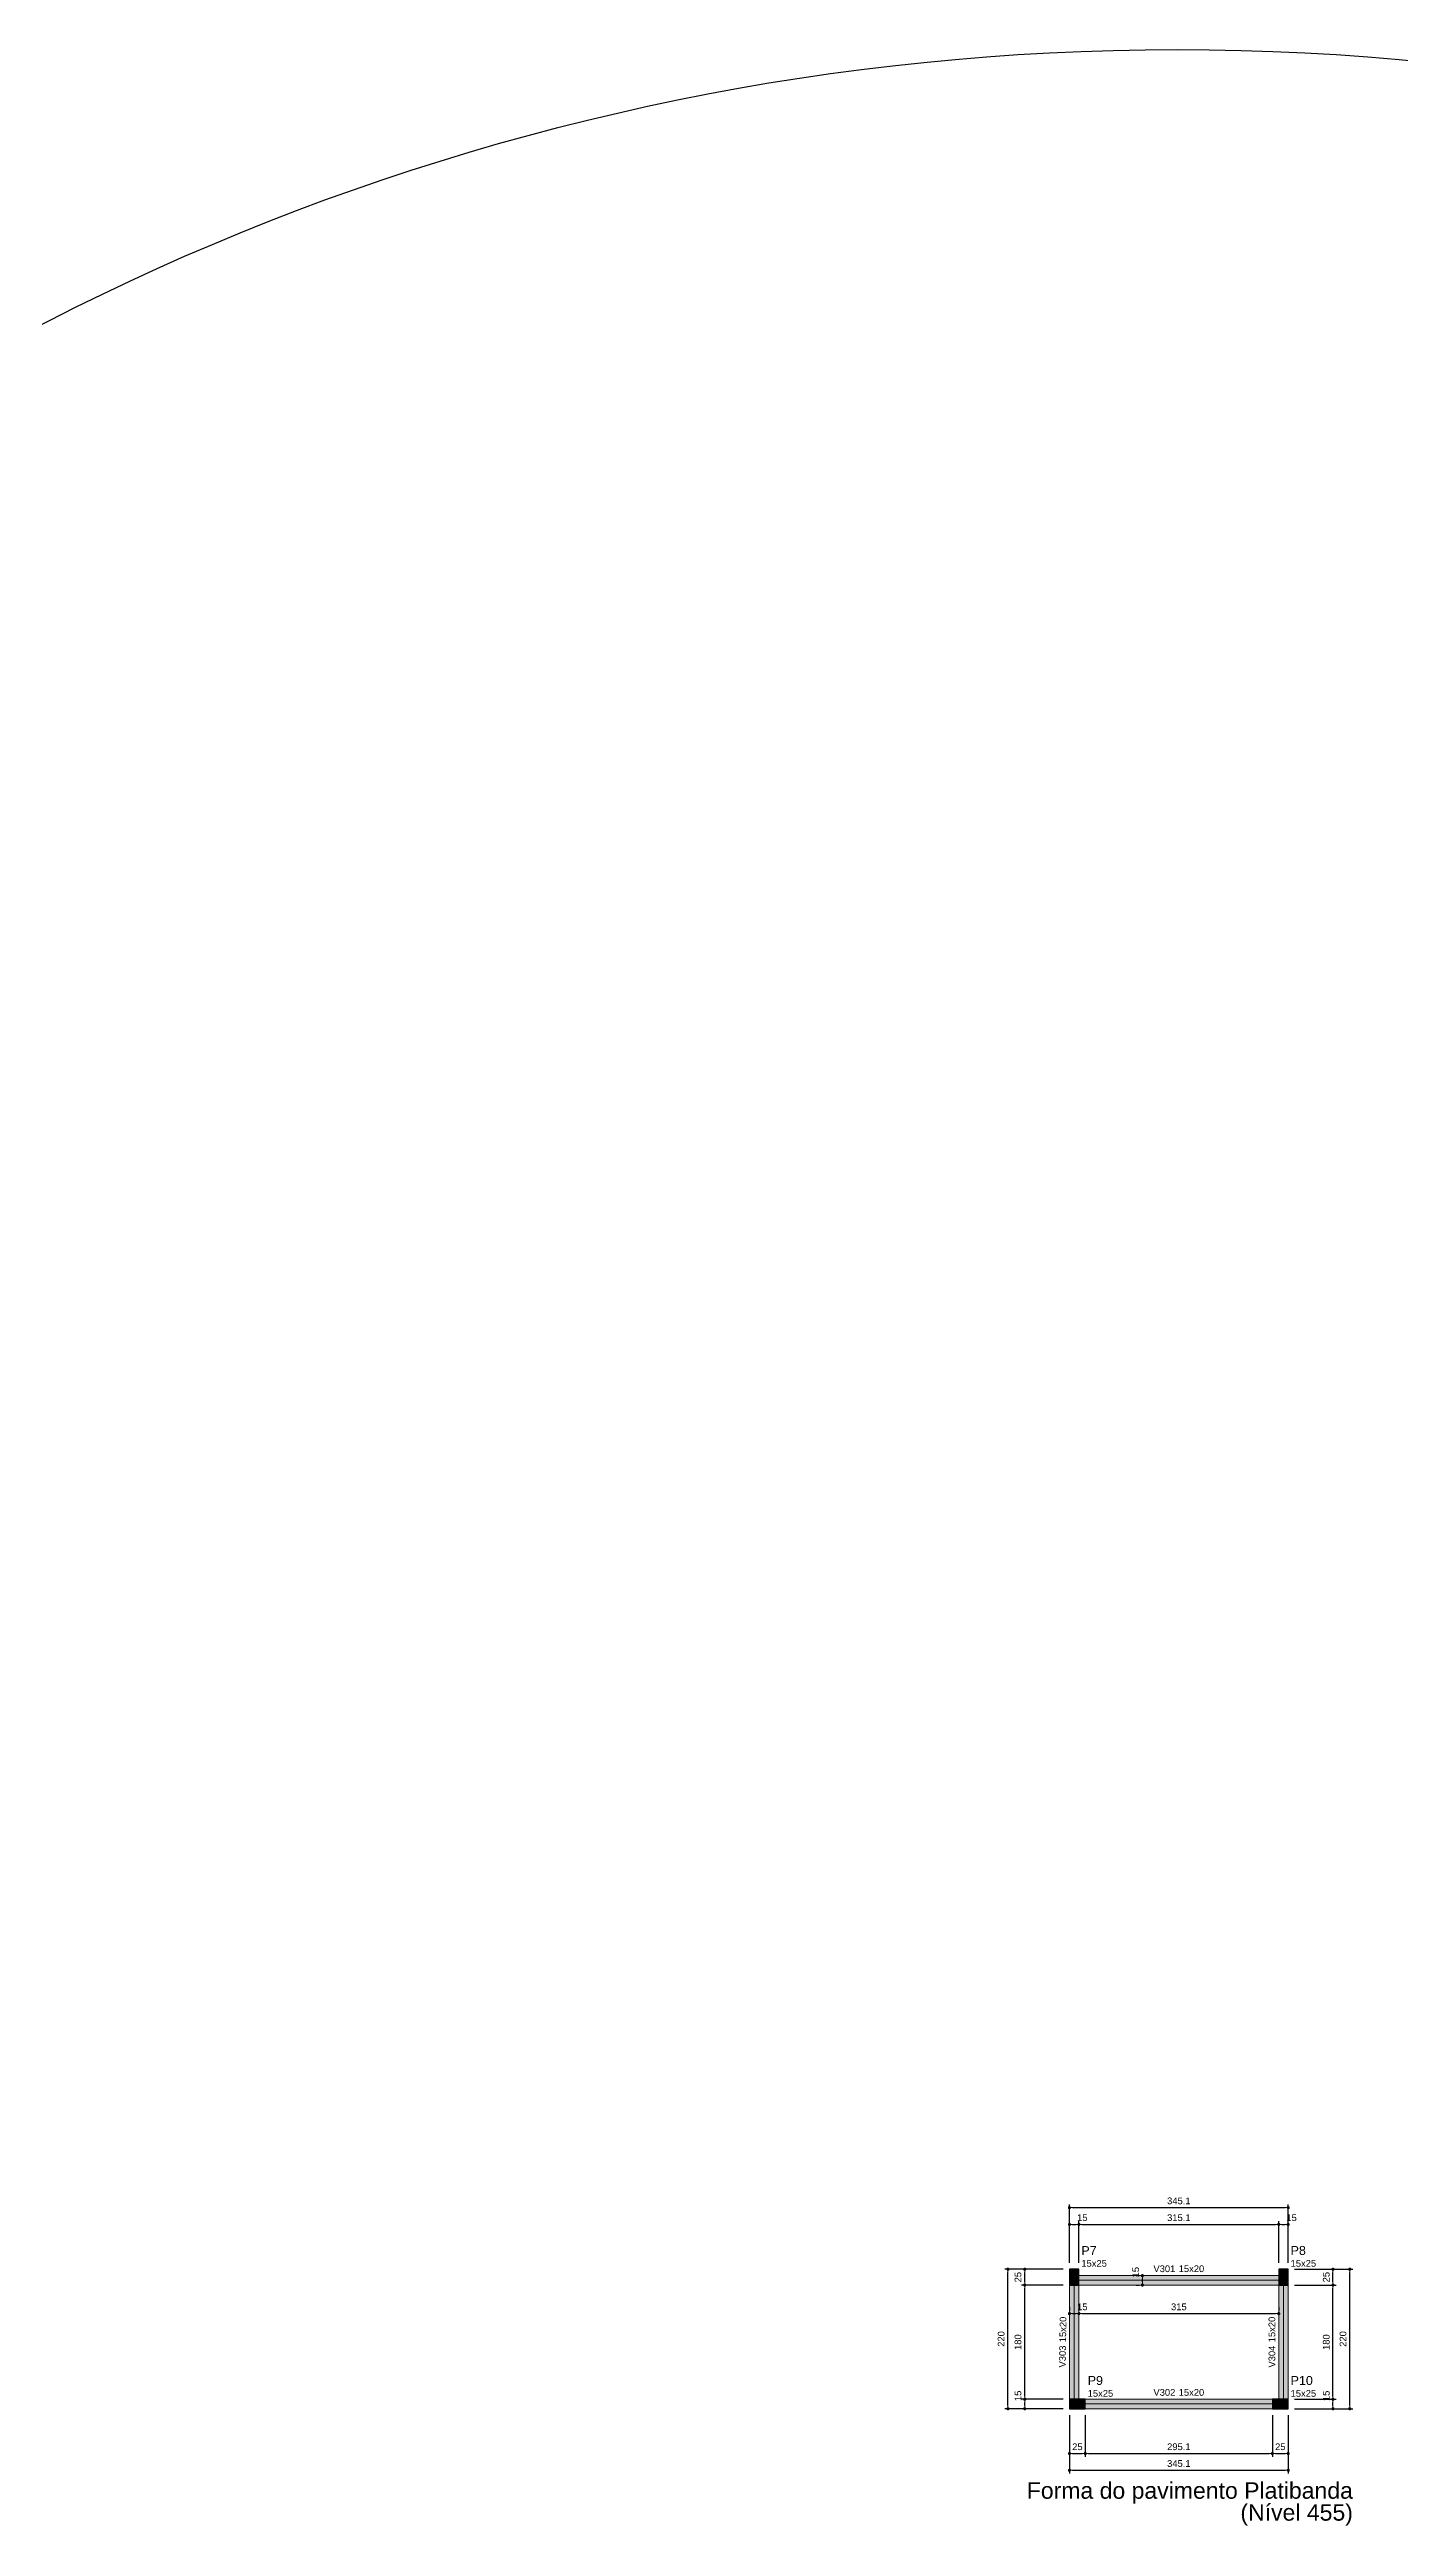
# Model space of a CAD drawing. Extents: x 5006 to 5323, y 875 to 3681.
# Drawn here: x 5177.4 to 5220, y 1383.2 to 1461.3 of the extents above; entities that cross this region are included whole.
import ezdxf

# ---------------------------------------------------------------- set-up
doc = ezdxf.new("R2010")
doc.units = 0
doc.header["$LTSCALE"] = 2
for name, color, linetype, lineweight in [('FO-Cotas', 5, 'Continuous', 5), ('FO-Eixos', 5, 'Continuous', 5), ('FO-Hachura pilar que morre', 106, 'Continuous', 5), ('FO-Hachura viga', 43, 'Continuous', 5), ('FO-Pilares', 4, 'Continuous', 30), ('FO-Textos das vigas', 7, 'Continuous', 5), ('FO-Textos dos pilares', 7, 'Continuous', 5), ('FO-Títulos', 1, 'Continuous', 20), ('FO-Vigas', 1, 'Continuous', 20)]:
    doc.layers.add(name, color=color, linetype=linetype, lineweight=lineweight)
doc.styles.add('ARIAL', font='arial.ttf')
doc.styles.get("Standard").update_dxf_attribs({"font": 'arial.ttf'})
doc.dimstyles.new('UM_50.000000', dxfattribs={"dimtxt": 0.18, "dimasz": 0.1, "dimexe": 0.1, "dimexo": 0.2, "dimgap": 0, "dimtad": 1, "dimtih": 1, "dimtoh": 1, "dimdec": 1, "dimlfac": 50, "dimzin": 0, "dimdsep": 46, "dimtxsty": 'Standard', "dimcen": 0.09, "dimdle": 0.1, "dimadec": 1, "dimazin": 2, "dimtfac": 1, "dimtdec": 4, "dimtofl": 0, "dimtmove": 0, "dimatfit": 3, "dimfxl": 1, "dimtolj": 1, "dimarcsym": 0})

# ---------------------------------------------------------------- blocks, each defined once
blk = doc.blocks.new('_DOT')
at = {"color": 0, "linetype": 'ByBlock'}
blk.add_line((-0.5, 0), (-1, 0), dxfattribs=at)
at = {"color": 0, "linetype": 'ByBlock', "const_width": 0.5}
blk.add_lwpolyline([(-0.25, 0, 1), (0.25, 0, 1)], format="xyb", close=True, dxfattribs=at)
blk = doc.blocks.new('*D879')
at = {"layer": 'Defpoints', "color": 0, "transparency": 16777216}
for p in [(5209.83, 1392.688), (5209.53, 1391.276), (5209.83, 1391.276)]:
    blk.add_point(p, dxfattribs=at)
at = {"layer": 'FO-Cotas', "color": 0, "lineweight": -2, "transparency": 16777216}
for p, q in [((5209.53, 1391.476), (5209.53, 1392.788)), ((5209.83, 1391.476), (5209.83, 1392.788)), ((5209.63, 1392.688), (5209.73, 1392.688))]:
    blk.add_line(p, q, dxfattribs=at)
at = {"layer": 'FO-Cotas', "color": 0, "lineweight": -2, "transparency": 16777216, "xscale": 0.1, "yscale": 0.1, "zscale": 0.1, "rotation": 180}
blk.add_blockref('_DOT', (5209.53, 1392.688), dxfattribs=at)
at = {"layer": 'FO-Cotas', "color": 0, "lineweight": -2, "transparency": 16777216, "xscale": 0.1, "yscale": 0.1, "zscale": 0.1}
blk.add_blockref('_DOT', (5209.83, 1392.688), dxfattribs=at)
at = {"layer": 'FO-Cotas', "transparency": 16777216, "insert": (5209.935, 1392.9), "char_height": 0.2118, "attachment_point": 5, "rotation": 0.00573, "style": 'ARIAL'}
blk.add_mtext('\\A1;15', dxfattribs=at)
blk = doc.blocks.new('*D880')
at = {"layer": 'Defpoints', "color": 0, "transparency": 16777216}
for p in [(5216.131, 1392.688), (5209.83, 1391.276), (5216.131, 1391.276)]:
    blk.add_point(p, dxfattribs=at)
at = {"layer": 'FO-Cotas', "color": 0, "lineweight": -2, "transparency": 16777216}
for p, q in [((5209.83, 1391.476), (5209.83, 1392.788)), ((5216.131, 1391.476), (5216.131, 1392.788)), ((5209.93, 1392.688), (5216.031, 1392.688))]:
    blk.add_line(p, q, dxfattribs=at)
at = {"layer": 'FO-Cotas', "color": 0, "lineweight": -2, "transparency": 16777216, "xscale": 0.1, "yscale": 0.1, "zscale": 0.1, "rotation": 180}
blk.add_blockref('_DOT', (5209.83, 1392.688), dxfattribs=at)
at = {"layer": 'FO-Cotas', "color": 0, "lineweight": -2, "transparency": 16777216, "xscale": 0.1, "yscale": 0.1, "zscale": 0.1}
blk.add_blockref('_DOT', (5216.131, 1392.688), dxfattribs=at)
at = {"layer": 'FO-Cotas', "transparency": 16777216, "insert": (5212.98, 1392.9), "char_height": 0.2118, "attachment_point": 5, "rotation": 0.00573, "style": 'ARIAL'}
blk.add_mtext('\\A1;315.1', dxfattribs=at)
blk = doc.blocks.new('*D881')
at = {"layer": 'Defpoints', "color": 0, "transparency": 16777216}
for p in [(5216.431, 1392.688), (5216.131, 1391.276), (5216.431, 1391.276)]:
    blk.add_point(p, dxfattribs=at)
at = {"layer": 'FO-Cotas', "color": 0, "lineweight": -2, "transparency": 16777216}
for p, q in [((5216.131, 1391.476), (5216.131, 1392.788)), ((5216.431, 1391.476), (5216.431, 1392.788)), ((5216.231, 1392.688), (5216.331, 1392.688))]:
    blk.add_line(p, q, dxfattribs=at)
at = {"layer": 'FO-Cotas', "color": 0, "lineweight": -2, "transparency": 16777216, "xscale": 0.1, "yscale": 0.1, "zscale": 0.1, "rotation": 180}
blk.add_blockref('_DOT', (5216.131, 1392.688), dxfattribs=at)
at = {"layer": 'FO-Cotas', "color": 0, "lineweight": -2, "transparency": 16777216, "xscale": 0.1, "yscale": 0.1, "zscale": 0.1}
blk.add_blockref('_DOT', (5216.431, 1392.688), dxfattribs=at)
at = {"layer": 'FO-Cotas', "transparency": 16777216, "insert": (5216.536, 1392.9), "char_height": 0.2118, "attachment_point": 5, "rotation": 0.00573, "style": 'ARIAL'}
blk.add_mtext('\\A1;15', dxfattribs=at)
blk = doc.blocks.new('*D882')
at = {"layer": 'Defpoints', "color": 0, "transparency": 16777216}
for p in [(5216.431, 1393.218), (5209.53, 1391.276), (5216.431, 1391.276)]:
    blk.add_point(p, dxfattribs=at)
at = {"layer": 'FO-Cotas', "color": 0, "lineweight": -2, "transparency": 16777216}
for p, q in [((5209.53, 1391.476), (5209.53, 1393.318)), ((5209.63, 1393.218), (5216.331, 1393.218)), ((5216.431, 1391.476), (5216.431, 1393.318))]:
    blk.add_line(p, q, dxfattribs=at)
at = {"layer": 'FO-Cotas', "color": 0, "lineweight": -2, "transparency": 16777216, "xscale": 0.1, "yscale": 0.1, "zscale": 0.1, "rotation": 180}
blk.add_blockref('_DOT', (5209.53, 1393.218), dxfattribs=at)
at = {"layer": 'FO-Cotas', "color": 0, "lineweight": -2, "transparency": 16777216, "xscale": 0.1, "yscale": 0.1, "zscale": 0.1}
blk.add_blockref('_DOT', (5216.431, 1393.218), dxfattribs=at)
at = {"layer": 'FO-Cotas', "transparency": 16777216, "insert": (5212.98, 1393.43), "char_height": 0.2118, "attachment_point": 5, "rotation": 0.00573, "style": 'ARIAL'}
blk.add_mtext('\\A1;345.1', dxfattribs=at)
blk = doc.blocks.new('*D883')
at = {"layer": 'Defpoints', "color": 0, "transparency": 16777216}
for p in [(5209.53, 1386.876), (5210.03, 1386.876), (5210.03, 1385.464)]:
    blk.add_point(p, dxfattribs=at)
at = {"layer": 'FO-Cotas', "color": 0, "lineweight": -2, "transparency": 16777216}
for p, q in [((5209.53, 1386.676), (5209.53, 1385.364)), ((5210.03, 1386.676), (5210.03, 1385.364)), ((5209.63, 1385.464), (5209.93, 1385.464))]:
    blk.add_line(p, q, dxfattribs=at)
at = {"layer": 'FO-Cotas', "color": 0, "lineweight": -2, "transparency": 16777216, "xscale": 0.1, "yscale": 0.1, "zscale": 0.1, "rotation": 180}
blk.add_blockref('_DOT', (5209.53, 1385.464), dxfattribs=at)
at = {"layer": 'FO-Cotas', "color": 0, "lineweight": -2, "transparency": 16777216, "xscale": 0.1, "yscale": 0.1, "zscale": 0.1}
blk.add_blockref('_DOT', (5210.03, 1385.464), dxfattribs=at)
at = {"layer": 'FO-Cotas', "transparency": 16777216, "insert": (5209.78, 1385.676), "char_height": 0.2118, "attachment_point": 5, "rotation": 0.00573, "style": 'ARIAL'}
blk.add_mtext('\\A1;25', dxfattribs=at)
blk = doc.blocks.new('*D884')
at = {"layer": 'Defpoints', "color": 0, "transparency": 16777216}
for p in [(5210.03, 1386.876), (5215.931, 1386.876), (5215.931, 1385.464)]:
    blk.add_point(p, dxfattribs=at)
at = {"layer": 'FO-Cotas', "color": 0, "lineweight": -2, "transparency": 16777216}
for p, q in [((5210.03, 1386.676), (5210.03, 1385.364)), ((5215.931, 1386.676), (5215.931, 1385.364)), ((5210.13, 1385.464), (5215.831, 1385.464))]:
    blk.add_line(p, q, dxfattribs=at)
at = {"layer": 'FO-Cotas', "color": 0, "lineweight": -2, "transparency": 16777216, "xscale": 0.1, "yscale": 0.1, "zscale": 0.1, "rotation": 180}
blk.add_blockref('_DOT', (5210.03, 1385.464), dxfattribs=at)
at = {"layer": 'FO-Cotas', "color": 0, "lineweight": -2, "transparency": 16777216, "xscale": 0.1, "yscale": 0.1, "zscale": 0.1}
blk.add_blockref('_DOT', (5215.931, 1385.464), dxfattribs=at)
at = {"layer": 'FO-Cotas', "transparency": 16777216, "insert": (5212.98, 1385.676), "char_height": 0.2118, "attachment_point": 5, "rotation": 0.00573, "style": 'ARIAL'}
blk.add_mtext('\\A1;295.1', dxfattribs=at)
blk = doc.blocks.new('*D885')
at = {"layer": 'Defpoints', "color": 0, "transparency": 16777216}
for p in [(5215.931, 1386.876), (5216.431, 1386.876), (5216.431, 1385.464)]:
    blk.add_point(p, dxfattribs=at)
at = {"layer": 'FO-Cotas', "color": 0, "lineweight": -2, "transparency": 16777216}
for p, q in [((5215.931, 1386.676), (5215.931, 1385.364)), ((5216.431, 1386.676), (5216.431, 1385.364)), ((5216.031, 1385.464), (5216.331, 1385.464))]:
    blk.add_line(p, q, dxfattribs=at)
at = {"layer": 'FO-Cotas', "color": 0, "lineweight": -2, "transparency": 16777216, "xscale": 0.1, "yscale": 0.1, "zscale": 0.1, "rotation": 180}
blk.add_blockref('_DOT', (5215.931, 1385.464), dxfattribs=at)
at = {"layer": 'FO-Cotas', "color": 0, "lineweight": -2, "transparency": 16777216, "xscale": 0.1, "yscale": 0.1, "zscale": 0.1}
blk.add_blockref('_DOT', (5216.431, 1385.464), dxfattribs=at)
at = {"layer": 'FO-Cotas', "transparency": 16777216, "insert": (5216.181, 1385.676), "char_height": 0.2118, "attachment_point": 5, "rotation": 0.00573, "style": 'ARIAL'}
blk.add_mtext('\\A1;25', dxfattribs=at)
blk = doc.blocks.new('*D886')
at = {"layer": 'Defpoints', "color": 0, "transparency": 16777216}
for p in [(5209.53, 1386.876), (5216.431, 1386.876), (5216.431, 1384.935)]:
    blk.add_point(p, dxfattribs=at)
at = {"layer": 'FO-Cotas', "color": 0, "lineweight": -2, "transparency": 16777216}
for p, q in [((5209.53, 1386.676), (5209.53, 1384.835)), ((5216.431, 1386.676), (5216.431, 1384.835)), ((5209.63, 1384.935), (5216.331, 1384.935))]:
    blk.add_line(p, q, dxfattribs=at)
at = {"layer": 'FO-Cotas', "color": 0, "lineweight": -2, "transparency": 16777216, "xscale": 0.1, "yscale": 0.1, "zscale": 0.1, "rotation": 180}
blk.add_blockref('_DOT', (5209.53, 1384.935), dxfattribs=at)
at = {"layer": 'FO-Cotas', "color": 0, "lineweight": -2, "transparency": 16777216, "xscale": 0.1, "yscale": 0.1, "zscale": 0.1}
blk.add_blockref('_DOT', (5216.431, 1384.935), dxfattribs=at)
at = {"layer": 'FO-Cotas', "transparency": 16777216, "insert": (5212.98, 1385.147), "char_height": 0.2118, "attachment_point": 5, "rotation": 0.00573, "style": 'ARIAL'}
blk.add_mtext('\\A1;345.1', dxfattribs=at)
blk = doc.blocks.new('*D887')
at = {"layer": 'Defpoints', "color": 0, "transparency": 16777216}
for p in [(5208.118, 1387.176), (5209.53, 1387.176), (5209.53, 1386.876)]:
    blk.add_point(p, dxfattribs=at)
at = {"layer": 'FO-Cotas', "color": 0, "lineweight": -2, "transparency": 16777216}
for p, q in [((5209.33, 1387.176), (5208.018, 1387.176)), ((5209.33, 1386.876), (5208.018, 1386.876)), ((5208.118, 1386.976), (5208.118, 1387.076))]:
    blk.add_line(p, q, dxfattribs=at)
at = {"layer": 'FO-Cotas', "color": 0, "lineweight": -2, "transparency": 16777216, "xscale": 0.1, "yscale": 0.1, "zscale": 0.1}
for p, rotation in [((5208.118, 1387.176), 90), ((5208.118, 1386.876), 270)]:
    blk.add_blockref('_DOT', p, dxfattribs=dict(at, rotation=rotation))
at = {"layer": 'FO-Cotas', "transparency": 16777216, "insert": (5207.906, 1387.282), "char_height": 0.2118, "attachment_point": 5, "rotation": 90, "style": 'ARIAL'}
blk.add_mtext('\\A1;15', dxfattribs=at)
blk = doc.blocks.new('*D888')
at = {"layer": 'Defpoints', "color": 0, "transparency": 16777216}
for p in [(5208.118, 1390.776), (5209.53, 1390.776), (5209.53, 1387.176)]:
    blk.add_point(p, dxfattribs=at)
at = {"layer": 'FO-Cotas', "color": 0, "lineweight": -2, "transparency": 16777216}
for p, q in [((5209.33, 1390.776), (5208.018, 1390.776)), ((5208.118, 1387.276), (5208.118, 1390.676)), ((5209.33, 1387.176), (5208.018, 1387.176))]:
    blk.add_line(p, q, dxfattribs=at)
at = {"layer": 'FO-Cotas', "color": 0, "lineweight": -2, "transparency": 16777216, "xscale": 0.1, "yscale": 0.1, "zscale": 0.1}
for p, rotation in [((5208.118, 1390.776), 90), ((5208.118, 1387.176), 270)]:
    blk.add_blockref('_DOT', p, dxfattribs=dict(at, rotation=rotation))
at = {"layer": 'FO-Cotas', "transparency": 16777216, "insert": (5207.906, 1388.976), "char_height": 0.2118, "attachment_point": 5, "rotation": 90, "style": 'ARIAL'}
blk.add_mtext('\\A1;180', dxfattribs=at)
blk = doc.blocks.new('*D889')
at = {"layer": 'Defpoints', "color": 0, "transparency": 16777216}
for p in [(5208.118, 1391.276), (5209.53, 1391.276), (5209.53, 1390.776)]:
    blk.add_point(p, dxfattribs=at)
at = {"layer": 'FO-Cotas', "color": 0, "lineweight": -2, "transparency": 16777216}
for p, q in [((5209.33, 1391.276), (5208.018, 1391.276)), ((5208.118, 1390.876), (5208.118, 1391.176)), ((5209.33, 1390.776), (5208.018, 1390.776))]:
    blk.add_line(p, q, dxfattribs=at)
at = {"layer": 'FO-Cotas', "color": 0, "lineweight": -2, "transparency": 16777216, "xscale": 0.1, "yscale": 0.1, "zscale": 0.1}
for p, rotation in [((5208.118, 1391.276), 90), ((5208.118, 1390.776), 270)]:
    blk.add_blockref('_DOT', p, dxfattribs=dict(at, rotation=rotation))
at = {"layer": 'FO-Cotas', "transparency": 16777216, "insert": (5207.906, 1391.026), "char_height": 0.2118, "attachment_point": 5, "rotation": 90, "style": 'ARIAL'}
blk.add_mtext('\\A1;25', dxfattribs=at)
blk = doc.blocks.new('*D890')
at = {"layer": 'Defpoints', "color": 0, "transparency": 16777216}
for p in [(5207.588, 1391.276), (5209.53, 1391.276), (5209.53, 1386.876)]:
    blk.add_point(p, dxfattribs=at)
at = {"layer": 'FO-Cotas', "color": 0, "lineweight": -2, "transparency": 16777216}
for p, q in [((5209.33, 1391.276), (5207.488, 1391.276)), ((5207.588, 1386.976), (5207.588, 1391.176)), ((5209.33, 1386.876), (5207.488, 1386.876))]:
    blk.add_line(p, q, dxfattribs=at)
at = {"layer": 'FO-Cotas', "color": 0, "lineweight": -2, "transparency": 16777216, "xscale": 0.1, "yscale": 0.1, "zscale": 0.1}
for p, rotation in [((5207.588, 1391.276), 90), ((5207.588, 1386.876), 270)]:
    blk.add_blockref('_DOT', p, dxfattribs=dict(at, rotation=rotation))
at = {"layer": 'FO-Cotas', "transparency": 16777216, "insert": (5207.376, 1389.076), "char_height": 0.2118, "attachment_point": 5, "rotation": 90, "style": 'ARIAL'}
blk.add_mtext('\\A1;220', dxfattribs=at)
blk = doc.blocks.new('*D891')
at = {"layer": 'Defpoints', "color": 0, "transparency": 16777216}
for p in [(5216.431, 1387.176), (5216.431, 1386.876), (5217.843, 1387.176)]:
    blk.add_point(p, dxfattribs=at)
at = {"layer": 'FO-Cotas', "color": 0, "lineweight": -2, "transparency": 16777216}
for p, q in [((5216.631, 1387.176), (5217.943, 1387.176)), ((5216.631, 1386.876), (5217.943, 1386.876)), ((5217.843, 1386.976), (5217.843, 1387.076))]:
    blk.add_line(p, q, dxfattribs=at)
at = {"layer": 'FO-Cotas', "color": 0, "lineweight": -2, "transparency": 16777216, "xscale": 0.1, "yscale": 0.1, "zscale": 0.1}
for p, rotation in [((5217.843, 1387.176), 90), ((5217.843, 1386.876), 270)]:
    blk.add_blockref('_DOT', p, dxfattribs=dict(at, rotation=rotation))
at = {"layer": 'FO-Cotas', "transparency": 16777216, "insert": (5217.631, 1387.282), "char_height": 0.2118, "attachment_point": 5, "rotation": 90, "style": 'ARIAL'}
blk.add_mtext('\\A1;15', dxfattribs=at)
blk = doc.blocks.new('*D892')
at = {"layer": 'Defpoints', "color": 0, "transparency": 16777216}
for p in [(5216.431, 1390.776), (5217.843, 1390.776), (5216.431, 1387.176)]:
    blk.add_point(p, dxfattribs=at)
at = {"layer": 'FO-Cotas', "color": 0, "lineweight": -2, "transparency": 16777216}
for p, q in [((5216.631, 1390.776), (5217.943, 1390.776)), ((5217.843, 1387.276), (5217.843, 1390.676)), ((5216.631, 1387.176), (5217.943, 1387.176))]:
    blk.add_line(p, q, dxfattribs=at)
at = {"layer": 'FO-Cotas', "color": 0, "lineweight": -2, "transparency": 16777216, "xscale": 0.1, "yscale": 0.1, "zscale": 0.1}
for p, rotation in [((5217.843, 1390.776), 90), ((5217.843, 1387.176), 270)]:
    blk.add_blockref('_DOT', p, dxfattribs=dict(at, rotation=rotation))
at = {"layer": 'FO-Cotas', "transparency": 16777216, "insert": (5217.631, 1388.976), "char_height": 0.2118, "attachment_point": 5, "rotation": 90, "style": 'ARIAL'}
blk.add_mtext('\\A1;180', dxfattribs=at)
blk = doc.blocks.new('*D893')
at = {"layer": 'Defpoints', "color": 0, "transparency": 16777216}
for p in [(5216.431, 1391.276), (5217.843, 1391.276), (5216.431, 1390.776)]:
    blk.add_point(p, dxfattribs=at)
at = {"layer": 'FO-Cotas', "color": 0, "lineweight": -2, "transparency": 16777216}
for p, q in [((5216.631, 1391.276), (5217.943, 1391.276)), ((5217.843, 1390.876), (5217.843, 1391.176)), ((5216.631, 1390.776), (5217.943, 1390.776))]:
    blk.add_line(p, q, dxfattribs=at)
at = {"layer": 'FO-Cotas', "color": 0, "lineweight": -2, "transparency": 16777216, "xscale": 0.1, "yscale": 0.1, "zscale": 0.1}
for p, rotation in [((5217.843, 1391.276), 90), ((5217.843, 1390.776), 270)]:
    blk.add_blockref('_DOT', p, dxfattribs=dict(at, rotation=rotation))
at = {"layer": 'FO-Cotas', "transparency": 16777216, "insert": (5217.631, 1391.026), "char_height": 0.2118, "attachment_point": 5, "rotation": 90, "style": 'ARIAL'}
blk.add_mtext('\\A1;25', dxfattribs=at)
blk = doc.blocks.new('*D894')
at = {"layer": 'Defpoints', "color": 0, "transparency": 16777216}
for p in [(5216.431, 1391.276), (5218.372, 1391.276), (5216.431, 1386.876)]:
    blk.add_point(p, dxfattribs=at)
at = {"layer": 'FO-Cotas', "color": 0, "lineweight": -2, "transparency": 16777216}
for p, q in [((5216.631, 1391.276), (5218.472, 1391.276)), ((5218.372, 1386.976), (5218.372, 1391.176)), ((5216.631, 1386.876), (5218.472, 1386.876))]:
    blk.add_line(p, q, dxfattribs=at)
at = {"layer": 'FO-Cotas', "color": 0, "lineweight": -2, "transparency": 16777216, "xscale": 0.1, "yscale": 0.1, "zscale": 0.1}
for p, rotation in [((5218.372, 1391.276), 90), ((5218.372, 1386.876), 270)]:
    blk.add_blockref('_DOT', p, dxfattribs=dict(at, rotation=rotation))
at = {"layer": 'FO-Cotas', "transparency": 16777216, "insert": (5218.16, 1389.076), "char_height": 0.2118, "attachment_point": 5, "rotation": 90, "style": 'ARIAL'}
blk.add_mtext('\\A1;220', dxfattribs=at)
blk = doc.blocks.new('*D895')
at = {"layer": 'Defpoints', "color": 0, "transparency": 16777216}
for p in [(5209.53, 1389.876), (5209.83, 1389.876), (5209.83, 1389.876)]:
    blk.add_point(p, dxfattribs=at)
at = {"layer": 'FO-Cotas', "color": 0, "lineweight": -2, "transparency": 16777216}
for p, q in [((5209.53, 1390.076), (5209.53, 1389.976)), ((5209.63, 1389.876), (5209.73, 1389.876)), ((5209.83, 1390.076), (5209.83, 1389.976))]:
    blk.add_line(p, q, dxfattribs=at)
at = {"layer": 'FO-Cotas', "color": 0, "lineweight": -2, "transparency": 16777216, "xscale": 0.1, "yscale": 0.1, "zscale": 0.1, "rotation": 180}
blk.add_blockref('_DOT', (5209.53, 1389.876), dxfattribs=at)
at = {"layer": 'FO-Cotas', "color": 0, "lineweight": -2, "transparency": 16777216, "xscale": 0.1, "yscale": 0.1, "zscale": 0.1}
blk.add_blockref('_DOT', (5209.83, 1389.876), dxfattribs=at)
at = {"layer": 'FO-Cotas', "transparency": 16777216, "insert": (5209.936, 1390.088), "char_height": 0.2118, "attachment_point": 5, "rotation": 0.00573, "style": 'ARIAL'}
blk.add_mtext('\\A1;15', dxfattribs=at)
blk = doc.blocks.new('*D896')
at = {"layer": 'Defpoints', "color": 0, "transparency": 16777216}
for p in [(5209.83, 1389.876), (5216.131, 1389.876), (5216.131, 1389.876)]:
    blk.add_point(p, dxfattribs=at)
at = {"layer": 'FO-Cotas', "color": 0, "lineweight": -2, "transparency": 16777216}
for p, q in [((5209.83, 1390.076), (5209.83, 1389.976)), ((5209.93, 1389.876), (5216.031, 1389.876)), ((5216.131, 1390.076), (5216.131, 1389.976))]:
    blk.add_line(p, q, dxfattribs=at)
at = {"layer": 'FO-Cotas', "color": 0, "lineweight": -2, "transparency": 16777216, "xscale": 0.1, "yscale": 0.1, "zscale": 0.1, "rotation": 180}
blk.add_blockref('_DOT', (5209.83, 1389.876), dxfattribs=at)
at = {"layer": 'FO-Cotas', "color": 0, "lineweight": -2, "transparency": 16777216, "xscale": 0.1, "yscale": 0.1, "zscale": 0.1}
blk.add_blockref('_DOT', (5216.131, 1389.876), dxfattribs=at)
at = {"layer": 'FO-Cotas', "transparency": 16777216, "insert": (5212.98, 1390.088), "char_height": 0.2118, "attachment_point": 5, "rotation": 0.00573, "style": 'ARIAL'}
blk.add_mtext('\\A1;315', dxfattribs=at)
blk = doc.blocks.new('*D897')
at = {"layer": 'Defpoints', "color": 0, "transparency": 16777216}
for p in [(5211.83, 1391.076), (5211.83, 1391.076), (5211.83, 1390.776)]:
    blk.add_point(p, dxfattribs=at)
at = {"layer": 'FO-Cotas', "color": 0, "lineweight": -2, "transparency": 16777216}
for p, q in [((5211.63, 1391.076), (5211.73, 1391.076)), ((5211.63, 1390.776), (5211.73, 1390.776)), ((5211.83, 1390.876), (5211.83, 1390.976))]:
    blk.add_line(p, q, dxfattribs=at)
at = {"layer": 'FO-Cotas', "color": 0, "lineweight": -2, "transparency": 16777216, "xscale": 0.1, "yscale": 0.1, "zscale": 0.1}
for p, rotation in [((5211.83, 1391.076), 90), ((5211.83, 1390.776), 270)]:
    blk.add_blockref('_DOT', p, dxfattribs=dict(at, rotation=rotation))
at = {"layer": 'FO-Cotas', "transparency": 16777216, "insert": (5211.618, 1391.182), "char_height": 0.2118, "attachment_point": 5, "rotation": 90, "style": 'ARIAL'}
blk.add_mtext('\\A1;15', dxfattribs=at)

msp = doc.modelspace()

# ---------------------------------------------------------------- hatches: boundary and pattern name
at = {"layer": 'FO-Hachura pilar que morre', "linetype": 'Continuous'}
for points in [[(5209.8295, 1391.2762), (5209.6795, 1391.2762), (5209.5295, 1391.2762), (5209.5295, 1391.0262), (5209.5295, 1390.7762), (5209.6795, 1390.7762), (5209.8295, 1390.7762), (5209.8295, 1391.0262)], [(5216.4305, 1391.2762), (5216.2805, 1391.2762), (5216.1305, 1391.2762), (5216.1305, 1391.0262), (5216.1305, 1390.7762), (5216.2805, 1390.7762), (5216.4305, 1390.7762), (5216.4305, 1391.0262)], [(5209.5295, 1387.1762), (5209.5295, 1387.0262), (5209.5295, 1386.8762), (5209.7795, 1386.8762), (5210.0295, 1386.8762), (5210.0295, 1387.0262), (5210.0295, 1387.1762), (5209.7795, 1387.1762)], [(5215.9305, 1387.1762), (5215.9305, 1387.0262), (5215.9305, 1386.8762), (5216.1805, 1386.8762), (5216.4305, 1386.8762), (5216.4305, 1387.0262), (5216.4305, 1387.1762), (5216.1805, 1387.1762)]]:
    msp.add_hatch(color=256, dxfattribs=at).paths.add_polyline_path(points)
at = {"layer": 'FO-Hachura viga', "linetype": 'Continuous'}
for points in [[(5209.8303, 1390.776), (5209.8303, 1390.776), (5209.5303, 1390.7762), (5209.5301, 1387.1762), (5209.8301, 1387.1762), (5209.8303, 1390.776)], [(5216.1303, 1391.0762), (5216.1303, 1391.0762), (5209.8295, 1391.0762), (5209.8295, 1390.7762), (5216.1303, 1390.7762), (5216.1303, 1391.0762)], [(5216.4303, 1390.7762), (5216.4303, 1390.7762), (5216.1303, 1390.7762), (5216.1303, 1387.1762), (5216.4303, 1387.1762), (5216.4303, 1390.7762)], [(5215.9303, 1387.1762), (5215.9303, 1387.1762), (5210.0295, 1387.1762), (5210.0295, 1386.8762), (5215.9303, 1386.8762), (5215.9303, 1387.1762)]]:
    msp.add_hatch(color=256, dxfattribs=at).paths.add_polyline_path(points)

# ---------------------------------------------------------------- linework, layer by layer
msp.add_circle((5212.9262, 1383.0868), 78.188)
at = {"layer": 'FO-Eixos'}
for p, q in [((5209.6795, 1387.1762), (5209.6805, 1390.7762)), ((5209.8295, 1390.9262), (5216.1305, 1390.9262)), ((5216.2805, 1387.1762), (5216.2805, 1390.7762)), ((5210.0295, 1387.0262), (5215.9305, 1387.0262))]:
    msp.add_line(p, q, dxfattribs=at)
at = {"layer": 'FO-Pilares'}
for points in [[(5209.8295, 1391.2762), (5209.6795, 1391.2762), (5209.5295, 1391.2762), (5209.5295, 1391.0262), (5209.5295, 1390.7762), (5209.6795, 1390.7762), (5209.8295, 1390.7762), (5209.8295, 1391.0262), (5209.8295, 1391.2762)], [(5216.4305, 1391.2762), (5216.2805, 1391.2762), (5216.1305, 1391.2762), (5216.1305, 1391.0262), (5216.1305, 1390.7762), (5216.2805, 1390.7762), (5216.4305, 1390.7762), (5216.4305, 1391.0262), (5216.4305, 1391.2762)], [(5209.5295, 1387.1762), (5209.5295, 1387.0262), (5209.5295, 1386.8762), (5209.7795, 1386.8762), (5210.0295, 1386.8762), (5210.0295, 1387.0262), (5210.0295, 1387.1762), (5209.7795, 1387.1762), (5209.5295, 1387.1762)], [(5215.9305, 1387.1762), (5215.9305, 1387.0262), (5215.9305, 1386.8762), (5216.1805, 1386.8762), (5216.4305, 1386.8762), (5216.4305, 1387.0262), (5216.4305, 1387.1762), (5216.1805, 1387.1762), (5215.9305, 1387.1762)]]:
    msp.add_lwpolyline(points, close=True, dxfattribs=at)
at = {"layer": 'FO-Vigas'}
for p, q in [((5209.53, 1387.1762), (5209.5303, 1390.7762)), ((5209.8295, 1391.0762), (5216.1305, 1391.0762)), ((5209.8295, 1390.7762), (5216.1305, 1390.7762)), ((5209.83, 1387.1762), (5209.8303, 1390.7762)), ((5216.1305, 1387.1762), (5216.1305, 1390.7762)), ((5216.4305, 1387.1762), (5216.4305, 1390.7762)), ((5210.0295, 1387.1762), (5215.9305, 1387.1762)), ((5210.0295, 1386.8762), (5215.9305, 1386.8762))]:
    msp.add_line(p, q, dxfattribs=at)

# ---------------------------------------------------------------- texts
at = {"layer": 'FO-Textos das vigas', "char_height": 0.2118, "line_spacing_factor": 0.798, "style": 'ARIAL'}
for s, insert, width, attachment_point in [('V301', (5212.8693, 1391.1821), 1.384313, 9), ('15x20', (5212.9752, 1391.1821), 1.609734, 7), ('V302', (5212.8693, 1387.2821), 1.384313, 9), ('15x20', (5212.9752, 1387.2821), 1.609734, 7)]:
    msp.add_mtext(s, dxfattribs=dict(at, insert=insert, width=width, attachment_point=attachment_point))
for s, insert, width, attachment_point, rotation in [('15x20', (5209.4242, 1388.9715), 1.609734, 7, 89), ('15x20', (5216.0246, 1388.9715), 1.609734, 7, 90), ('V303', (5209.4242, 1388.8656), 1.384313, 9, 89), ('V304', (5216.0246, 1388.8656), 1.384313, 9, 90)]:
    msp.add_mtext(s, dxfattribs=dict(at, insert=insert, width=width, attachment_point=attachment_point, rotation=rotation))
at = {"layer": 'FO-Textos dos pilares', "attachment_point": 7, "line_spacing_factor": 0.798, "style": 'ARIAL'}
for s, insert, char_height, width in [('P7', (5209.9045, 1391.7219), 0.2824, 0.972684), ('P8', (5216.5055, 1391.7219), 0.2824, 0.972684), ('15x25', (5209.9045, 1391.3512), 0.2118, 1.609734), ('15x25', (5216.5055, 1391.3512), 0.2118, 1.609734), ('15x25', (5210.1045, 1387.2512), 0.2118, 1.609734), ('P9', (5210.1045, 1387.6219), 0.2824, 0.972684), ('15x25', (5216.5055, 1387.2512), 0.2118, 1.609734), ('P10', (5216.5055, 1387.6219), 0.2824, 1.414461)]:
    msp.add_mtext(s, dxfattribs=dict(at, insert=insert, char_height=char_height, width=width))
at = {"layer": 'FO-Títulos', "insert": (5218.4715, 1383.1902), "char_height": 0.519611, "width": 12.267855, "attachment_point": 9, "line_spacing_factor": 0.798, "style": 'ARIAL'}
msp.add_mtext('Forma do pavimento Platibanda (Nível 455)', dxfattribs=at)

# ---------------------------------------------------------------- dimensions: what is measured, and where the dimension line sits
at = {"layer": 'FO-Cotas'}
for base, p1, p2, picture, middle, turn in [((5216.4305073503, 1393.2177460616), (5209.5295073503, 1391.2762460763), (5216.4305073503, 1391.2762460763), '*D882', (5212.9800073503, 1393.4295460557), 0.005729578), ((5209.8295, 1392.6882), (5209.5295, 1391.2762), (5209.8295, 1391.2762), '*D879', (5209.9354, 1392.9), 0.00573), ((5216.1305073503, 1392.6882460763), (5209.8295073503, 1391.2762460763), (5216.1305073503, 1391.2762460763), '*D880', (5212.9800073503, 1392.9000460704), 0.005729578), ((5216.4305, 1392.6882), (5216.1305, 1391.2762), (5216.4305, 1391.2762), '*D881', (5216.5364, 1392.9), 0.00573), ((5209.8302, 1389.8762), (5209.5302, 1389.8762), (5209.8302, 1389.8762), '*D895', (5209.9361, 1390.088), 0.00573), ((5216.1305, 1389.8762), (5209.8302, 1389.8762), (5216.1305, 1389.8762), '*D896', (5212.9804, 1390.088), 0.00573), ((5210.0295, 1385.4642), (5209.5295, 1386.8762), (5210.0295, 1386.8762), '*D883', (5209.7795, 1385.676), 0.00573), ((5216.4305073503, 1384.9347460911), (5209.5295073503, 1386.8762460763), (5216.4305073503, 1386.8762460763), '*D886', (5212.9800073503, 1385.1465460852), 0.005729578), ((5215.9305073503, 1385.4642460763), (5210.0295073503, 1386.8762460763), (5215.9305073503, 1386.8762460763), '*D884', (5212.9800073503, 1385.6760460704), 0.005729578), ((5216.4305, 1385.4642), (5215.9305, 1386.8762), (5216.4305, 1386.8762), '*D885', (5216.1805, 1385.676), 0.00573)]:
    dim = msp.add_linear_dim(base=base, p1=p1, p2=p2, dimstyle='UM_50.000000', override={"dimtxt": 0.2118, "dimasz": 0.1, "dimexe": 0.1, "dimexo": 0.2, "dimtad": 1, "dimtih": 0, "dimtoh": 0, "dimdec": 1, "dimlfac": 50, "dimzin": 8, "dimtxsty": 'ARIAL', "dimblk": 'DOT', "dimblk1": 'DOT', "dimblk2": 'DOT', "dimsah": 1, "dimdle": 0.1, "dimse1": 0, "dimse2": 0, "dimclrt": 256, "dimadec": 1, "dimazin": 3, "dimtmove": 2, "dimldrblk": 'DOT'}, dxfattribs=at)
    dim.commit()
    dim.dimension.update_dxf_attribs({"geometry": picture, "text_midpoint": middle, "dimtype": 160, "text_rotation": turn})
for base, p1, p2, picture, middle in [((5207.588, 1391.2762), (5209.5295, 1386.8762), (5209.5295, 1391.2762), '*D890', (5207.3762, 1389.0762)), ((5208.1175, 1391.2762), (5209.5295, 1390.7762), (5209.5295, 1391.2762), '*D889', (5207.9057, 1391.0262)), ((5211.8295, 1391.0762), (5211.8295, 1390.7762), (5211.8295, 1391.0762), '*D897', (5211.6177, 1391.1821)), ((5217.8425, 1391.2762), (5216.4305, 1390.7762), (5216.4305, 1391.2762), '*D893', (5217.6307, 1391.0262)), ((5218.372, 1391.2762), (5216.4305, 1386.8762), (5216.4305, 1391.2762), '*D894', (5218.1602, 1389.0762)), ((5208.1175, 1390.7762), (5209.5295, 1387.1762), (5209.5295, 1390.7762), '*D888', (5207.9057, 1388.9762)), ((5217.8425, 1390.7762), (5216.4305, 1387.1762), (5216.4305, 1390.7762), '*D892', (5217.6307, 1388.9762)), ((5208.1175, 1387.1762), (5209.5295, 1386.8762), (5209.5295, 1387.1762), '*D887', (5207.9057, 1387.2821)), ((5217.8425, 1387.1762), (5216.4305, 1386.8762), (5216.4305, 1387.1762), '*D891', (5217.6307, 1387.2821))]:
    dim = msp.add_linear_dim(base=base, p1=p1, p2=p2, angle=90, dimstyle='UM_50.000000', override={"dimtxt": 0.2118, "dimasz": 0.1, "dimexe": 0.1, "dimexo": 0.2, "dimtad": 1, "dimtih": 0, "dimtoh": 0, "dimdec": 1, "dimlfac": 50, "dimzin": 8, "dimtxsty": 'ARIAL', "dimblk": 'DOT', "dimblk1": 'DOT', "dimblk2": 'DOT', "dimsah": 1, "dimdle": 0.1, "dimse1": 0, "dimse2": 0, "dimclrt": 256, "dimadec": 1, "dimazin": 3, "dimtmove": 2, "dimldrblk": 'DOT'}, dxfattribs=at)
    dim.commit()
    dim.dimension.update_dxf_attribs({"geometry": picture, "text_midpoint": middle, "dimtype": 160, "text_rotation": 90})

doc.saveas('drawing.dxf')
